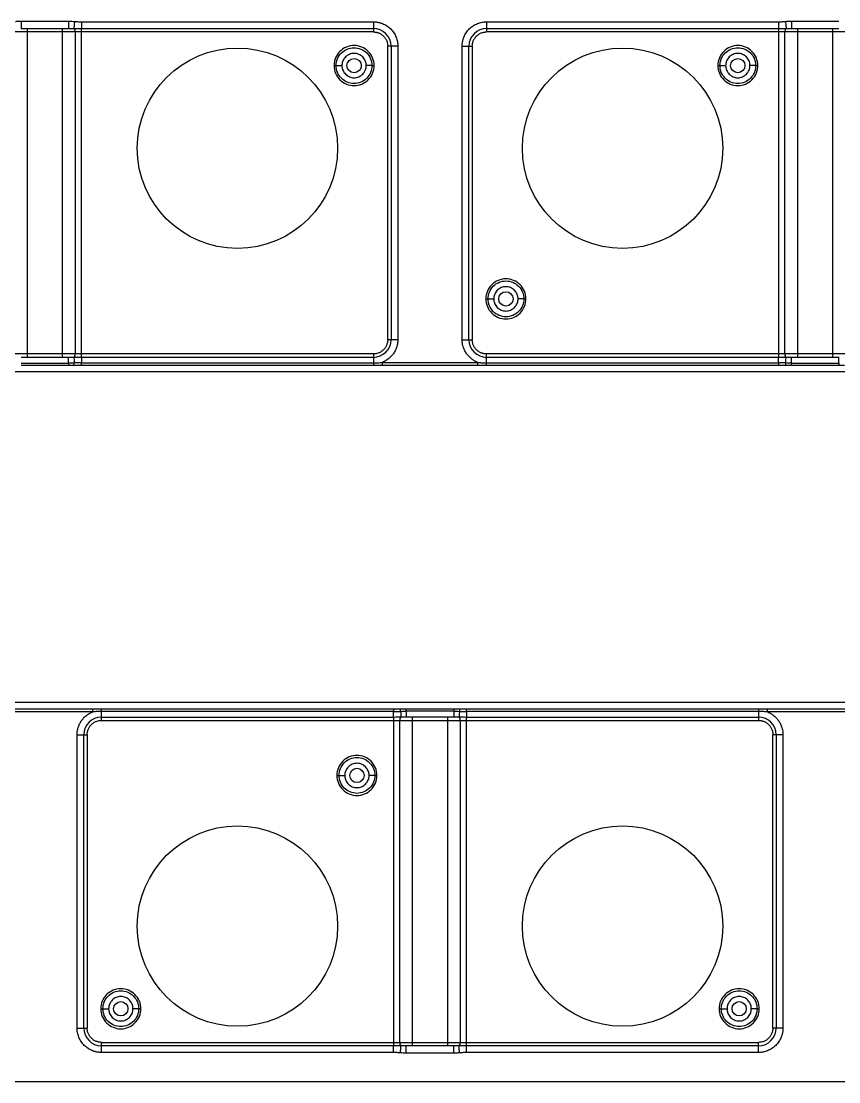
# Model space of a CAD drawing. Header units: millimetres. Extents: x -1 to 1576, y 30 to 633.
# Drawn here: x 249.1 to 363.3, y 30.4 to 178.6 of the extents above; entities that cross this region are included whole.
import ezdxf

# ---------------------------------------------------------------- set-up
doc = ezdxf.new("R2010")
doc.units = ezdxf.units.MM

msp = doc.modelspace()

# ---------------------------------------------------------------- linework, layer by layer
at = {"color": 7, "linetype": 'Continuous', "lineweight": 25}
for p, q in [((249.08, 178.61), (255.7, 178.61)), ((257.49, 178.53), (298.3, 178.53)), ((298.3, 178.53), (298.3, 177.11)), ((314.12, 178.53), (354.93, 178.53)), ((314.12, 178.53), (314.12, 177.11)), ((356.72, 178.61), (363.34, 178.61)), ((298.3, 177.11), (206.48, 177.11)), ((249.03, 177.61), (249.08, 177.62)), ((249.08, 177.61), (255.7, 177.61)), ((249.91, 177.61), (249.91, 131.61)), ((254.87, 131.61), (254.87, 177.61)), ((256.62, 177.11), (256.62, 132.11)), ((257.49, 177.58), (298.3, 177.58)), ((257.49, 131.64), (257.49, 177.58)), ((314.12, 177.58), (354.93, 177.58)), ((405.94, 177.11), (314.12, 177.11)), ((354.93, 177.58), (354.93, 131.64)), ((355.81, 132.11), (355.81, 177.11)), ((356.67, 177.61), (356.72, 177.62)), ((356.72, 177.61), (363.34, 177.61)), ((357.55, 177.61), (357.55, 131.61)), ((362.51, 131.61), (362.51, 177.61)), ((301.72, 175.11), (300.3, 175.11)), ((300.3, 134.11), (300.3, 175.11)), ((300.77, 175.11), (300.77, 134.11)), ((301.72, 175.11), (301.72, 134.11)), ((310.71, 134.11), (310.71, 175.11)), ((310.71, 175.11), (312.12, 175.11)), ((311.65, 134.11), (311.65, 175.11)), ((312.12, 175.11), (312.12, 134.11)), ((301.72, 134.11), (300.3, 134.11)), ((310.71, 134.11), (312.12, 134.11)), ((298.3, 132.11), (206.48, 132.11)), ((298.3, 132.11), (298.3, 130.87)), ((314.12, 130.87), (314.12, 132.11)), ((405.94, 132.11), (314.12, 132.11)), ((255.7, 131.61), (249.08, 131.61)), ((249.08, 130.84), (255.7, 130.84)), ((255.7, 130.51), (249.08, 130.51)), ((255.75, 131.61), (255.7, 131.61)), ((255.7, 130.84), (255.7, 130.51)), ((298.3, 131.64), (257.49, 131.64)), ((257.49, 130.87), (298.3, 130.87)), ((298.3, 130.5), (257.49, 130.5)), ((299.56, 130.94), (312.86, 130.94)), ((312.86, 130.5), (299.56, 130.5)), ((354.93, 131.64), (314.12, 131.64)), ((314.12, 130.87), (354.93, 130.87)), ((354.93, 130.5), (314.12, 130.5)), ((356.72, 131.6), (356.62, 131.61)), ((363.34, 131.61), (356.72, 131.61)), ((356.72, 130.84), (363.34, 130.84)), ((363.34, 130.51), (356.72, 130.51)), ((363.39, 131.61), (363.34, 131.61)), ((363.34, 130.84), (363.34, 130.51)), ((791.18, 129.61), (33.91, 129.61)), ((834.45, 83.41), (33.91, 83.41)), ((245.74, 82.53), (259.04, 82.53)), ((259.04, 82.09), (245.74, 82.09)), ((260.3, 82.52), (301.11, 82.52)), ((301.11, 82.16), (260.3, 82.16)), ((260.3, 80.91), (260.3, 82.16)), ((302.9, 82.51), (309.52, 82.51)), ((309.52, 82.18), (302.9, 82.18)), ((311.31, 82.52), (352.12, 82.52)), ((352.12, 82.16), (311.31, 82.16)), ((352.12, 82.16), (352.12, 80.91)), ((353.38, 82.53), (366.68, 82.53)), ((366.68, 82.09), (353.38, 82.09)), ((260.3, 81.38), (301.11, 81.38)), ((260.3, 80.91), (352.12, 80.91)), ((301.11, 81.38), (301.11, 35.44)), ((301.99, 35.91), (301.99, 80.91)), ((302.85, 81.41), (302.9, 81.42)), ((302.9, 81.41), (309.52, 81.41)), ((303.73, 81.41), (303.73, 35.41)), ((308.69, 35.41), (308.69, 81.41)), ((309.52, 81.42), (309.57, 81.41)), ((310.44, 80.91), (310.44, 35.91)), ((311.31, 81.38), (352.12, 81.38)), ((311.31, 35.44), (311.31, 81.38)), ((256.89, 37.91), (256.89, 78.91)), ((256.89, 78.91), (258.3, 78.91)), ((257.83, 37.91), (257.83, 78.91)), ((258.3, 78.91), (258.3, 37.91)), ((355.54, 78.91), (354.12, 78.91)), ((354.12, 37.91), (354.12, 78.91)), ((354.59, 78.91), (354.59, 37.91)), ((355.54, 78.91), (355.54, 37.91)), ((256.89, 37.91), (258.3, 37.91)), ((355.54, 37.91), (354.12, 37.91)), ((260.3, 34.5), (260.3, 35.91)), ((260.3, 35.91), (352.12, 35.91)), ((352.12, 34.5), (352.12, 35.91)), ((301.11, 35.44), (260.3, 35.44)), ((301.11, 34.5), (260.3, 34.5)), ((309.52, 35.41), (302.9, 35.41)), ((309.52, 34.41), (302.9, 34.41)), ((309.57, 35.41), (309.52, 35.41)), ((352.12, 35.44), (311.31, 35.44)), ((352.12, 34.5), (311.31, 34.5)), ((1518.3, 30.4), (36.91, 30.4))]:
    msp.add_line(p, q, dxfattribs=at)
for centre in [(279.3, 160.86), (333.12, 160.86), (279.3, 52.16), (333.12, 52.16)]:
    msp.add_circle(centre, 14, dxfattribs=at)
at = {"color": 141}
for centre in [(295.6, 172.41), (349.23, 172.41), (316.82, 139.81), (296, 73.21), (263, 40.61), (349.42, 40.61)]:
    msp.add_circle(centre, 1, dxfattribs=at)
at = {"color": 7, "linetype": 'Continuous', "lineweight": 25}
for centre, radius, start, end in [((256.06, 177.19), 0.562, 352.1767, 47.5651), ((298.3, 175.11), 2.47, 0, 90), ((314.12, 175.11), 2.47, 90, 180), ((356.36, 177.19), 0.562, 132.435, 187.8232), ((298.3, 134.11), 2.47, 270, 360), ((314.12, 134.11), 2.47, 180, 270), ((256.06, 132.04), 0.562, 312.435, 7.8232), ((356.36, 132.04), 0.562, 172.1767, 227.5651), ((260.3, 78.91), 2.47, 90, 180), ((302.54, 80.99), 0.562, 132.435, 187.8232), ((309.88, 80.99), 0.562, 352.1767, 47.5651), ((352.12, 78.91), 2.47, 0, 90), ((260.3, 37.91), 2.47, 180, 270), ((352.12, 37.91), 2.47, 270, 360), ((302.54, 35.84), 0.562, 172.1767, 227.5651), ((309.88, 35.84), 0.562, 312.435, 7.8232)]:
    msp.add_arc(centre, radius, start, end, dxfattribs=at)
for points, knots in [([(248.26, 178.59), (248.32, 178.59), (248.44, 178.6), (248.63, 178.61), (248.85, 178.61), (249, 178.61), (249.08, 178.61)], [0, 0, 0, 0, 0.207871, 0.443757, 0.707773, 1, 1, 1, 1]), ([(249.08, 178.61), (249.08, 178.35), (249.08, 178.09), (249.08, 177.72), (249.08, 177.61), (249.08, 177.61)], [0, 0, 0, 0, 0.5, 0.5, 1, 1, 1, 1]), ([(255.7, 178.61), (255.85, 178.61), (256.13, 178.61), (256.4, 178.59), (256.52, 178.59)], [0, 0, 0, 0, 0.556213, 1, 1, 1, 1]), ([(255.7, 178.61), (255.7, 178.48), (255.7, 178.35), (255.7, 178.11), (255.7, 178), (255.7, 177.81), (255.7, 177.74), (255.7, 177.64), (255.7, 177.61), (255.7, 177.61)], [0, 0, 0, 0, 0.25, 0.25, 0.5, 0.5, 0.75, 0.75, 1, 1, 1, 1]), ([(256.52, 178.59), (256.5, 178.35), (256.48, 178.12), (256.45, 177.77), (256.44, 177.64), (256.44, 177.6)], [0, 0, 0, 0, 0.5, 0.5, 1, 1, 1, 1]), ([(256.52, 178.59), (256.6, 178.58), (256.77, 178.57), (257.02, 178.54), (257.26, 178.53), (257.41, 178.53), (257.49, 178.53)], [0, 0, 0, 0, 0.26275, 0.514851, 0.767475, 1, 1, 1, 1]), ([(257.49, 178.53), (257.49, 178.32), (257.49, 178.12), (257.49, 177.78), (257.49, 177.65), (257.49, 177.58)], [0, 0, 0, 0, 0.5, 0.5, 1, 1, 1, 1]), ([(298.3, 178.53), (298.36, 178.53), (298.49, 178.52), (298.67, 178.51), (298.85, 178.48), (299.03, 178.45), (299.21, 178.41), (299.38, 178.35), (299.72, 178.23), (300.19, 177.99), (300.73, 177.54), (301.18, 177), (301.44, 176.49), (301.58, 176.07), (301.66, 175.75), (301.71, 175.44), (301.71, 175.22), (301.72, 175.11)], [0, 0, 0, 0, 0.034552, 0.068858, 0.103016, 0.137128, 0.171294, 0.205615, 0.240191, 0.37006, 0.500029, 0.629897, 0.759866, 0.820152, 0.879909, 0.939678, 1, 1, 1, 1]), ([(310.71, 175.11), (310.71, 175.17), (310.71, 175.3), (310.72, 175.48), (310.75, 175.66), (310.78, 175.84), (310.83, 176.02), (310.88, 176.2), (311, 176.53), (311.25, 177), (311.69, 177.54), (312.23, 177.99), (312.74, 178.25), (313.17, 178.4), (313.48, 178.47), (313.8, 178.52), (314.01, 178.52), (314.12, 178.53)], [0, 0, 0, 0, 0.0345523, 0.0688579, 0.1030161, 0.1371278, 0.171294, 0.2056155, 0.2401915, 0.3700601, 0.5000288, 0.6298975, 0.7598662, 0.8201516, 0.8799088, 0.9396782, 1, 1, 1, 1]), ([(354.93, 178.53), (355.01, 178.53), (355.17, 178.53), (355.4, 178.54), (355.65, 178.57), (355.82, 178.58), (355.9, 178.59)], [0, 0, 0, 0, 0.232371, 0.485289, 0.737412, 1, 1, 1, 1]), ([(354.93, 178.53), (354.93, 178.32), (354.93, 178.12), (354.93, 177.78), (354.93, 177.65), (354.93, 177.58)], [0, 0, 0, 0, 0.5, 0.5, 1, 1, 1, 1]), ([(355.9, 178.59), (355.96, 178.59), (356.08, 178.6), (356.27, 178.61), (356.49, 178.61), (356.64, 178.61), (356.72, 178.61)], [0, 0, 0, 0, 0.207871, 0.443757, 0.707773, 1, 1, 1, 1]), ([(355.9, 178.59), (355.92, 178.35), (355.94, 178.12), (355.97, 177.77), (355.98, 177.64), (355.98, 177.6)], [0, 0, 0, 0, 0.5, 0.5, 1, 1, 1, 1]), ([(356.72, 178.61), (356.72, 178.35), (356.72, 178.09), (356.72, 177.72), (356.72, 177.61), (356.72, 177.61)], [0, 0, 0, 0, 0.5, 0.5, 1, 1, 1, 1]), ([(298.3, 177.11), (298.34, 177.11), (298.43, 177.11), (298.55, 177.1), (298.68, 177.08), (298.8, 177.05), (298.92, 177.02), (299.13, 176.94), (299.41, 176.8), (299.72, 176.54), (299.98, 176.22), (300.15, 175.9), (300.24, 175.61), (300.29, 175.36), (300.3, 175.2), (300.3, 175.11)], [0, 0, 0, 0, 0.040276, 0.080243, 0.120058, 0.159883, 0.199877, 0.240199, 0.370043, 0.500057, 0.629901, 0.759916, 0.840121, 0.919721, 1, 1, 1, 1]), ([(312.12, 175.11), (312.12, 175.16), (312.12, 175.24), (312.14, 175.36), (312.15, 175.49), (312.18, 175.61), (312.22, 175.73), (312.29, 175.94), (312.44, 176.22), (312.7, 176.54), (313.01, 176.8), (313.33, 176.96), (313.62, 177.06), (313.87, 177.1), (314.04, 177.11), (314.12, 177.11)], [0, 0, 0, 0, 0.040276, 0.080243, 0.120058, 0.159883, 0.199877, 0.240199, 0.370043, 0.500057, 0.629901, 0.759916, 0.840121, 0.919721, 1, 1, 1, 1]), ([(298.4, 172.41), (298.4, 172.78), (298.33, 173.15), (298.05, 173.82), (297.84, 174.13), (297.32, 174.65), (297.01, 174.86), (296.33, 175.14), (295.97, 175.21), (295.23, 175.21), (294.87, 175.14), (294.19, 174.86), (293.88, 174.65), (293.36, 174.13), (293.15, 173.82), (292.87, 173.15), (292.8, 172.78), (292.8, 172.41)], [0, 0, 0, 0, 0.125, 0.125, 0.25, 0.25, 0.375, 0.375, 0.5, 0.5, 0.625, 0.625, 0.75, 0.75, 0.875, 0.875, 1, 1, 1, 1]), ([(293.1, 172.41), (293.1, 172.74), (293.17, 173.07), (293.42, 173.67), (293.6, 173.95), (294.06, 174.41), (294.34, 174.6), (294.95, 174.85), (295.27, 174.91), (295.93, 174.91), (296.26, 174.85), (296.86, 174.6), (297.14, 174.41), (297.6, 173.95), (297.79, 173.67), (298.04, 173.07), (298.1, 172.74), (298.1, 172.41)], [0, 0, 0, 0, 0.125, 0.125, 0.25, 0.25, 0.375, 0.375, 0.5, 0.5, 0.625, 0.625, 0.75, 0.75, 0.875, 0.875, 1, 1, 1, 1]), ([(352.03, 172.41), (352.03, 172.78), (351.96, 173.15), (351.68, 173.82), (351.47, 174.13), (350.95, 174.65), (350.64, 174.86), (349.97, 175.14), (349.6, 175.21), (348.87, 175.21), (348.5, 175.14), (347.82, 174.86), (347.51, 174.65), (347, 174.13), (346.79, 173.82), (346.51, 173.15), (346.43, 172.78), (346.43, 172.41)], [0, 0, 0, 0, 0.125, 0.125, 0.25, 0.25, 0.375, 0.375, 0.5, 0.5, 0.625, 0.625, 0.75, 0.75, 0.875, 0.875, 1, 1, 1, 1]), ([(346.73, 172.41), (346.73, 172.74), (346.8, 173.07), (347.05, 173.67), (347.24, 173.95), (347.7, 174.41), (347.97, 174.6), (348.58, 174.85), (348.91, 174.91), (349.56, 174.91), (349.89, 174.85), (350.49, 174.6), (350.77, 174.41), (351.23, 173.95), (351.42, 173.67), (351.67, 173.07), (351.73, 172.74), (351.73, 172.41)], [0, 0, 0, 0, 0.125, 0.125, 0.25, 0.25, 0.375, 0.375, 0.5, 0.5, 0.625, 0.625, 0.75, 0.75, 0.875, 0.875, 1, 1, 1, 1]), ([(297.3, 172.41), (297.3, 172.46), (297.3, 172.55), (297.28, 172.68), (297.26, 172.81), (297.22, 172.94), (297.15, 173.13), (297.02, 173.36), (296.81, 173.62), (296.55, 173.84), (296.26, 173.99), (295.94, 174.09), (295.6, 174.12), (295.27, 174.09), (294.95, 173.99), (294.65, 173.84), (294.39, 173.62), (294.18, 173.36), (294.04, 173.1), (293.95, 172.85), (293.91, 172.64), (293.9, 172.49), (293.9, 172.41)], [0, 0, 0, 0, 0.025179, 0.050131, 0.075011, 0.099977, 0.125185, 0.187588, 0.250097, 0.312505, 0.375015, 0.437474, 0.500034, 0.562494, 0.62505, 0.68745, 0.749957, 0.812365, 0.874867, 0.916675, 0.958143, 1, 1, 1, 1]), ([(350.93, 172.41), (350.93, 172.46), (350.93, 172.55), (350.92, 172.68), (350.89, 172.81), (350.85, 172.94), (350.78, 173.13), (350.66, 173.36), (350.44, 173.62), (350.19, 173.84), (349.89, 173.99), (349.57, 174.09), (349.23, 174.12), (348.9, 174.09), (348.58, 173.99), (348.28, 173.84), (348.02, 173.62), (347.81, 173.36), (347.67, 173.1), (347.59, 172.85), (347.54, 172.64), (347.54, 172.49), (347.53, 172.41)], [0, 0, 0, 0, 0.025179, 0.05013, 0.075011, 0.099977, 0.125185, 0.187589, 0.250097, 0.312505, 0.375015, 0.437474, 0.500034, 0.562494, 0.625051, 0.68745, 0.749957, 0.812365, 0.874867, 0.916675, 0.958144, 1, 1, 1, 1]), ([(292.8, 172.41), (292.8, 172.05), (292.87, 171.68), (293.15, 171), (293.36, 170.69), (293.88, 170.17), (294.19, 169.97), (294.87, 169.69), (295.23, 169.61), (295.97, 169.61), (296.33, 169.69), (297.01, 169.97), (297.32, 170.17), (297.84, 170.69), (298.05, 171), (298.33, 171.68), (298.4, 172.05), (298.4, 172.41)], [0, 0, 0, 0, 0.125, 0.125, 0.25, 0.25, 0.375, 0.375, 0.5, 0.5, 0.625, 0.625, 0.75, 0.75, 0.875, 0.875, 1, 1, 1, 1]), ([(292.8, 172.41), (292.88, 172.41), (292.96, 172.41), (293.07, 172.41), (293.1, 172.41), (293.1, 172.41)], [0, 0, 0, 0, 0.5, 0.5, 1, 1, 1, 1]), ([(298.1, 172.41), (298.1, 172.09), (298.04, 171.76), (297.79, 171.15), (297.6, 170.88), (297.14, 170.41), (296.86, 170.23), (296.26, 169.98), (295.93, 169.91), (295.27, 169.91), (294.95, 169.98), (294.34, 170.23), (294.06, 170.41), (293.6, 170.88), (293.42, 171.15), (293.17, 171.76), (293.1, 172.09), (293.1, 172.41)], [0, 0, 0, 0, 0.125, 0.125, 0.25, 0.25, 0.375, 0.375, 0.5, 0.5, 0.625, 0.625, 0.75, 0.75, 0.875, 0.875, 1, 1, 1, 1]), ([(293.1, 172.41), (293.1, 172.41), (293.19, 172.41), (293.48, 172.41), (293.69, 172.41), (293.9, 172.41)], [0, 0, 0, 0, 0.5, 0.5, 1, 1, 1, 1]), ([(293.9, 172.41), (293.9, 172.37), (293.9, 172.28), (293.92, 172.15), (293.95, 172.02), (293.98, 171.89), (294.05, 171.7), (294.18, 171.46), (294.39, 171.2), (294.65, 170.99), (294.95, 170.83), (295.27, 170.73), (295.6, 170.7), (295.93, 170.73), (296.26, 170.83), (296.55, 170.99), (296.81, 171.2), (297.02, 171.46), (297.16, 171.73), (297.25, 171.97), (297.29, 172.19), (297.3, 172.34), (297.3, 172.41)], [0, 0, 0, 0, 0.025112, 0.050025, 0.074894, 0.099876, 0.125125, 0.187521, 0.250086, 0.312492, 0.374998, 0.437458, 0.500018, 0.562478, 0.625038, 0.687445, 0.749955, 0.812363, 0.874867, 0.916676, 0.958144, 1, 1, 1, 1]), ([(298.1, 172.41), (298.1, 172.41), (298.01, 172.41), (297.72, 172.41), (297.51, 172.41), (297.3, 172.41)], [0, 0, 0, 0, 0.5, 0.5, 1, 1, 1, 1]), ([(298.1, 172.41), (298.1, 172.41), (298.13, 172.41), (298.24, 172.41), (298.32, 172.41), (298.4, 172.41)], [0, 0, 0, 0, 0.5, 0.5, 1, 1, 1, 1]), ([(346.43, 172.41), (346.43, 172.05), (346.51, 171.68), (346.79, 171), (347, 170.69), (347.51, 170.17), (347.82, 169.97), (348.5, 169.69), (348.87, 169.61), (349.6, 169.61), (349.97, 169.69), (350.64, 169.97), (350.95, 170.17), (351.47, 170.69), (351.68, 171), (351.96, 171.68), (352.03, 172.05), (352.03, 172.41)], [0, 0, 0, 0, 0.125, 0.125, 0.25, 0.25, 0.375, 0.375, 0.5, 0.5, 0.625, 0.625, 0.75, 0.75, 0.875, 0.875, 1, 1, 1, 1]), ([(346.43, 172.41), (346.51, 172.41), (346.59, 172.41), (346.7, 172.41), (346.73, 172.41), (346.73, 172.41)], [0, 0, 0, 0, 0.5, 0.5, 1, 1, 1, 1]), ([(351.73, 172.41), (351.73, 172.09), (351.67, 171.76), (351.42, 171.15), (351.23, 170.88), (350.77, 170.41), (350.49, 170.23), (349.89, 169.98), (349.56, 169.91), (348.91, 169.91), (348.58, 169.98), (347.97, 170.23), (347.7, 170.41), (347.24, 170.88), (347.05, 171.15), (346.8, 171.76), (346.73, 172.09), (346.73, 172.41)], [0, 0, 0, 0, 0.125, 0.125, 0.25, 0.25, 0.375, 0.375, 0.5, 0.5, 0.625, 0.625, 0.75, 0.75, 0.875, 0.875, 1, 1, 1, 1]), ([(346.73, 172.41), (346.73, 172.41), (346.82, 172.41), (347.12, 172.41), (347.32, 172.41), (347.53, 172.41)], [0, 0, 0, 0, 0.5, 0.5, 1, 1, 1, 1]), ([(347.53, 172.41), (347.54, 172.37), (347.54, 172.28), (347.55, 172.15), (347.58, 172.02), (347.62, 171.89), (347.68, 171.7), (347.81, 171.46), (348.02, 171.2), (348.28, 170.99), (348.58, 170.83), (348.9, 170.73), (349.23, 170.7), (349.57, 170.73), (349.89, 170.83), (350.19, 170.99), (350.44, 171.2), (350.66, 171.46), (350.8, 171.73), (350.88, 171.97), (350.93, 172.19), (350.93, 172.34), (350.93, 172.41)], [0, 0, 0, 0, 0.025112, 0.050025, 0.074894, 0.099876, 0.125125, 0.187521, 0.250086, 0.312493, 0.374998, 0.437458, 0.500018, 0.562478, 0.625038, 0.687445, 0.749955, 0.812363, 0.874867, 0.916676, 0.958144, 1, 1, 1, 1]), ([(351.73, 172.41), (351.73, 172.41), (351.65, 172.41), (351.35, 172.41), (351.14, 172.41), (350.93, 172.41)], [0, 0, 0, 0, 0.5, 0.5, 1, 1, 1, 1]), ([(351.73, 172.41), (351.73, 172.41), (351.77, 172.41), (351.88, 172.41), (351.96, 172.41), (352.03, 172.41)], [0, 0, 0, 0, 0.5, 0.5, 1, 1, 1, 1]), ([(319.62, 139.81), (319.62, 140.18), (319.55, 140.55), (319.27, 141.22), (319.06, 141.53), (318.54, 142.05), (318.23, 142.26), (317.55, 142.54), (317.19, 142.61), (316.45, 142.61), (316.09, 142.54), (315.41, 142.26), (315.1, 142.05), (314.58, 141.53), (314.37, 141.22), (314.09, 140.55), (314.02, 140.18), (314.02, 139.81)], [0, 0, 0, 0, 0.125, 0.125, 0.25, 0.25, 0.375, 0.375, 0.5, 0.5, 0.625, 0.625, 0.75, 0.75, 0.875, 0.875, 1, 1, 1, 1]), ([(314.32, 139.81), (314.32, 140.14), (314.39, 140.47), (314.64, 141.07), (314.82, 141.35), (315.28, 141.81), (315.56, 142), (316.17, 142.25), (316.49, 142.31), (317.15, 142.31), (317.48, 142.25), (318.08, 142), (318.36, 141.81), (318.82, 141.35), (319.01, 141.07), (319.26, 140.47), (319.32, 140.14), (319.32, 139.81)], [0, 0, 0, 0, 0.125, 0.125, 0.25, 0.25, 0.375, 0.375, 0.5, 0.5, 0.625, 0.625, 0.75, 0.75, 0.875, 0.875, 1, 1, 1, 1]), ([(318.52, 139.81), (318.52, 139.86), (318.52, 139.95), (318.5, 140.08), (318.48, 140.21), (318.44, 140.34), (318.37, 140.53), (318.24, 140.76), (318.03, 141.02), (317.77, 141.24), (317.48, 141.39), (317.16, 141.49), (316.82, 141.52), (316.49, 141.49), (316.17, 141.39), (315.87, 141.24), (315.61, 141.02), (315.4, 140.76), (315.26, 140.5), (315.17, 140.25), (315.13, 140.04), (315.12, 139.89), (315.12, 139.81)], [0, 0, 0, 0, 0.025179, 0.050131, 0.075011, 0.099977, 0.125185, 0.187588, 0.250097, 0.312505, 0.375015, 0.437474, 0.500034, 0.562494, 0.62505, 0.68745, 0.749957, 0.812365, 0.874868, 0.916675, 0.958143, 1, 1, 1, 1]), ([(314.02, 139.81), (314.02, 139.45), (314.09, 139.08), (314.37, 138.4), (314.58, 138.09), (315.1, 137.57), (315.41, 137.37), (316.09, 137.09), (316.45, 137.01), (317.19, 137.01), (317.55, 137.09), (318.23, 137.37), (318.54, 137.57), (319.06, 138.09), (319.27, 138.4), (319.55, 139.08), (319.62, 139.45), (319.62, 139.81)], [0, 0, 0, 0, 0.125, 0.125, 0.25, 0.25, 0.375, 0.375, 0.5, 0.5, 0.625, 0.625, 0.75, 0.75, 0.875, 0.875, 1, 1, 1, 1]), ([(314.02, 139.81), (314.1, 139.81), (314.18, 139.81), (314.29, 139.81), (314.32, 139.81), (314.32, 139.81)], [0, 0, 0, 0, 0.5, 0.5, 1, 1, 1, 1]), ([(319.32, 139.81), (319.32, 139.49), (319.26, 139.16), (319.01, 138.55), (318.82, 138.28), (318.36, 137.81), (318.08, 137.63), (317.48, 137.38), (317.15, 137.31), (316.49, 137.31), (316.17, 137.38), (315.56, 137.63), (315.28, 137.81), (314.82, 138.28), (314.64, 138.55), (314.39, 139.16), (314.32, 139.49), (314.32, 139.81)], [0, 0, 0, 0, 0.125, 0.125, 0.25, 0.25, 0.375, 0.375, 0.5, 0.5, 0.625, 0.625, 0.75, 0.75, 0.875, 0.875, 1, 1, 1, 1]), ([(314.32, 139.81), (314.32, 139.81), (314.41, 139.81), (314.7, 139.81), (314.91, 139.81), (315.12, 139.81)], [0, 0, 0, 0, 0.5, 0.5, 1, 1, 1, 1]), ([(314.32, 139.81), (314.32, 139.81), (314.41, 139.81), (314.7, 139.81), (314.91, 139.81), (315.12, 139.81)], [0, 0, 0, 0, 0.5, 0.5, 1, 1, 1, 1]), ([(315.12, 139.81), (315.12, 139.77), (315.12, 139.68), (315.14, 139.55), (315.17, 139.42), (315.2, 139.29), (315.27, 139.1), (315.4, 138.86), (315.61, 138.6), (315.87, 138.39), (316.17, 138.23), (316.49, 138.13), (316.82, 138.1), (317.15, 138.13), (317.48, 138.23), (317.77, 138.39), (318.03, 138.6), (318.24, 138.86), (318.38, 139.13), (318.47, 139.37), (318.51, 139.59), (318.52, 139.74), (318.52, 139.81)], [0, 0, 0, 0, 0.025112, 0.050024, 0.074894, 0.099876, 0.125125, 0.187521, 0.250086, 0.312492, 0.374998, 0.437458, 0.500018, 0.562478, 0.625038, 0.687445, 0.749955, 0.812363, 0.874867, 0.916676, 0.958144, 1, 1, 1, 1]), ([(319.32, 139.81), (319.32, 139.81), (319.23, 139.81), (318.94, 139.81), (318.73, 139.81), (318.52, 139.81)], [0, 0, 0, 0, 0.5, 0.5, 1, 1, 1, 1]), ([(319.32, 139.81), (319.32, 139.81), (319.35, 139.81), (319.46, 139.81), (319.54, 139.81), (319.62, 139.81)], [0, 0, 0, 0, 0.5, 0.5, 1, 1, 1, 1]), ([(300.3, 134.11), (300.3, 134.07), (300.3, 133.99), (300.29, 133.86), (300.27, 133.74), (300.24, 133.62), (300.2, 133.5), (300.13, 133.29), (299.99, 133.01), (299.72, 132.69), (299.41, 132.43), (299.09, 132.26), (298.8, 132.17), (298.55, 132.12), (298.39, 132.12), (298.3, 132.11)], [0, 0, 0, 0, 0.0402761, 0.0802426, 0.1200582, 0.159883, 0.1998773, 0.2401994, 0.3700431, 0.5000574, 0.6299012, 0.7599156, 0.8401208, 0.919721, 1, 1, 1, 1]), ([(301.72, 134.11), (301.71, 134.06), (301.71, 133.95), (301.7, 133.78), (301.68, 133.62), (301.65, 133.45), (301.62, 133.29), (301.54, 133.02), (301.4, 132.64), (301.14, 132.19), (300.81, 131.78), (300.47, 131.47), (300.15, 131.24), (299.87, 131.07), (299.66, 130.98), (299.56, 130.94)], [0, 0, 0, 0, 0.040883, 0.08158, 0.122187, 0.162802, 0.203521, 0.244441, 0.372171, 0.500035, 0.627766, 0.75563, 0.837187, 0.918385, 1, 1, 1, 1]), ([(312.86, 130.94), (312.81, 130.96), (312.71, 131), (312.56, 131.08), (312.41, 131.15), (312.27, 131.24), (312.13, 131.33), (311.91, 131.51), (311.61, 131.78), (311.29, 132.19), (311.03, 132.64), (310.86, 133.07), (310.77, 133.45), (310.72, 133.78), (310.71, 134), (310.71, 134.11)], [0, 0, 0, 0, 0.040883, 0.08158, 0.1221875, 0.1628022, 0.2035212, 0.2444406, 0.3721713, 0.5000352, 0.627766, 0.7556299, 0.8371868, 0.9183848, 1, 1, 1, 1]), ([(314.12, 132.11), (314.08, 132.11), (313.99, 132.12), (313.87, 132.13), (313.75, 132.15), (313.62, 132.17), (313.5, 132.21), (313.3, 132.28), (313.01, 132.43), (312.7, 132.69), (312.44, 133.01), (312.27, 133.33), (312.18, 133.61), (312.13, 133.86), (312.12, 134.03), (312.12, 134.11)], [0, 0, 0, 0, 0.040276, 0.080243, 0.120058, 0.159883, 0.199877, 0.240199, 0.370043, 0.500057, 0.629901, 0.759916, 0.840121, 0.919721, 1, 1, 1, 1]), ([(255.7, 130.84), (255.7, 131.06), (255.7, 131.26), (255.7, 131.54), (255.7, 131.61), (255.7, 131.61)], [0, 0, 0, 0, 0.5, 0.5, 1, 1, 1, 1]), ([(256.49, 130.51), (256.37, 130.51), (256.11, 130.51), (255.85, 130.51), (255.7, 130.51)], [0, 0, 0, 0, 0.452244, 1, 1, 1, 1]), ([(256.44, 131.62), (256.44, 131.59), (256.45, 131.5), (256.47, 131.22), (256.49, 131.04), (256.5, 130.85)], [0, 0, 0, 0, 0.5, 0.5, 1, 1, 1, 1]), ([(257.49, 130.5), (257.35, 130.51), (257.02, 130.51), (256.69, 130.51), (256.49, 130.51)], [0, 0, 0, 0, 0.420474, 1, 1, 1, 1]), ([(257.49, 131.64), (257.49, 131.58), (257.49, 131.48), (257.49, 131.21), (257.49, 131.04), (257.49, 130.87)], [0, 0, 0, 0, 0.5, 0.5, 1, 1, 1, 1]), ([(298.3, 130.87), (298.4, 130.87), (298.61, 130.87), (298.92, 130.88), (299.24, 130.9), (299.45, 130.93), (299.56, 130.94)], [0, 0, 0, 0, 0.245457, 0.492199, 0.742868, 1, 1, 1, 1]), ([(299.56, 130.5), (299.48, 130.5), (299.26, 130.5), (298.94, 130.5), (298.6, 130.5), (298.39, 130.5), (298.3, 130.5)], [0, 0, 0, 0, 0.200515, 0.50786, 0.778848, 1, 1, 1, 1]), ([(299.56, 130.5), (299.56, 130.54), (299.56, 130.6), (299.56, 130.76), (299.56, 130.85), (299.56, 130.94)], [0, 0, 0, 0, 0.5, 0.5, 1, 1, 1, 1]), ([(312.86, 130.94), (312.86, 130.85), (312.86, 130.76), (312.86, 130.6), (312.86, 130.54), (312.86, 130.5)], [0, 0, 0, 0, 0.5, 0.5, 1, 1, 1, 1]), ([(312.86, 130.94), (312.95, 130.93), (313.12, 130.91), (313.37, 130.89), (313.62, 130.88), (313.87, 130.87), (314.04, 130.87), (314.12, 130.87)], [0, 0, 0, 0, 0.206312, 0.408164, 0.606837, 0.80366, 1, 1, 1, 1]), ([(314.12, 130.5), (314.03, 130.5), (313.82, 130.5), (313.49, 130.5), (313.16, 130.5), (312.95, 130.5), (312.86, 130.5)], [0, 0, 0, 0, 0.2213782, 0.4921635, 0.7995003, 1, 1, 1, 1]), ([(354.93, 130.87), (354.93, 131.04), (354.93, 131.21), (354.93, 131.48), (354.93, 131.58), (354.93, 131.64)], [0, 0, 0, 0, 0.5, 0.5, 1, 1, 1, 1]), ([(355.93, 130.51), (355.74, 130.51), (355.4, 130.51), (355.07, 130.51), (354.93, 130.5)], [0, 0, 0, 0, 0.580575, 1, 1, 1, 1]), ([(355.92, 130.85), (355.94, 131.04), (355.95, 131.22), (355.97, 131.5), (355.98, 131.59), (355.98, 131.62)], [0, 0, 0, 0, 0.5, 0.5, 1, 1, 1, 1]), ([(356.72, 130.51), (356.57, 130.51), (356.31, 130.51), (356.05, 130.51), (355.93, 130.51)], [0, 0, 0, 0, 0.548125, 1, 1, 1, 1]), ([(356.72, 130.84), (356.72, 131.06), (356.72, 131.26), (356.72, 131.54), (356.72, 131.61), (356.72, 131.61)], [0, 0, 0, 0, 0.5, 0.5, 1, 1, 1, 1]), ([(363.34, 130.84), (363.34, 131.06), (363.34, 131.26), (363.34, 131.54), (363.34, 131.61), (363.34, 131.61)], [0, 0, 0, 0, 0.5, 0.5, 1, 1, 1, 1]), ([(364.13, 130.51), (364.01, 130.51), (363.75, 130.51), (363.49, 130.51), (363.34, 130.51)], [0, 0, 0, 0, 0.452244, 1, 1, 1, 1]), ([(256.89, 78.91), (256.89, 78.97), (256.89, 79.08), (256.9, 79.24), (256.92, 79.41), (256.95, 79.57), (256.99, 79.73), (257.06, 80.01), (257.21, 80.39), (257.47, 80.84), (257.79, 81.25), (258.13, 81.56), (258.45, 81.79), (258.74, 81.96), (258.94, 82.04), (259.04, 82.09)], [0, 0, 0, 0, 0.040883, 0.08158, 0.122187, 0.162802, 0.203521, 0.244441, 0.372171, 0.500035, 0.627766, 0.75563, 0.837187, 0.918385, 1, 1, 1, 1]), ([(259.04, 82.53), (259.13, 82.53), (259.34, 82.53), (259.67, 82.52), (260, 82.52), (260.21, 82.52), (260.3, 82.52)], [0, 0, 0, 0, 0.200515, 0.50786, 0.778848, 1, 1, 1, 1]), ([(259.04, 82.53), (259.04, 82.49), (259.04, 82.42), (259.04, 82.27), (259.04, 82.18), (259.04, 82.09)], [0, 0, 0, 0, 0.5, 0.5, 1, 1, 1, 1]), ([(260.3, 82.16), (260.2, 82.16), (259.99, 82.16), (259.68, 82.14), (259.36, 82.12), (259.15, 82.1), (259.04, 82.09)], [0, 0, 0, 0, 0.245457, 0.492199, 0.742868, 1, 1, 1, 1]), ([(301.11, 82.52), (301.25, 82.52), (301.58, 82.52), (301.92, 82.52), (302.11, 82.52)], [0, 0, 0, 0, 0.420029, 1, 1, 1, 1]), ([(301.11, 81.38), (301.11, 81.44), (301.11, 81.55), (301.11, 81.82), (301.11, 81.98), (301.11, 82.16)], [0, 0, 0, 0, 0.5, 0.5, 1, 1, 1, 1]), ([(302.1, 82.17), (302.12, 81.98), (302.13, 81.8), (302.15, 81.53), (302.16, 81.44), (302.16, 81.4)], [0, 0, 0, 0, 0.5, 0.5, 1, 1, 1, 1]), ([(302.11, 82.52), (302.23, 82.52), (302.49, 82.51), (302.75, 82.51), (302.9, 82.51)], [0, 0, 0, 0, 0.451518, 1, 1, 1, 1]), ([(302.9, 82.18), (302.9, 81.96), (302.9, 81.77), (302.9, 81.49), (302.9, 81.41), (302.9, 81.41)], [0, 0, 0, 0, 0.5, 0.5, 1, 1, 1, 1]), ([(309.52, 82.51), (309.67, 82.51), (309.93, 82.51), (310.19, 82.52), (310.31, 82.52)], [0, 0, 0, 0, 0.548204, 1, 1, 1, 1]), ([(309.52, 82.18), (309.52, 81.96), (309.52, 81.77), (309.52, 81.49), (309.52, 81.41), (309.52, 81.41)], [0, 0, 0, 0, 0.5, 0.5, 1, 1, 1, 1]), ([(310.32, 82.17), (310.31, 81.98), (310.29, 81.8), (310.27, 81.53), (310.26, 81.44), (310.26, 81.4)], [0, 0, 0, 0, 0.5, 0.5, 1, 1, 1, 1]), ([(310.31, 82.52), (310.51, 82.52), (310.84, 82.52), (311.17, 82.52), (311.31, 82.52)], [0, 0, 0, 0, 0.581022, 1, 1, 1, 1]), ([(311.31, 82.16), (311.31, 81.98), (311.31, 81.82), (311.31, 81.55), (311.31, 81.44), (311.31, 81.38)], [0, 0, 0, 0, 0.5, 0.5, 1, 1, 1, 1]), ([(352.12, 82.52), (352.21, 82.52), (352.42, 82.52), (352.76, 82.52), (353.08, 82.53), (353.3, 82.53), (353.38, 82.53)], [0, 0, 0, 0, 0.221414, 0.492164, 0.7995, 1, 1, 1, 1]), ([(353.38, 82.09), (353.29, 82.1), (353.12, 82.12), (352.87, 82.13), (352.62, 82.15), (352.37, 82.16), (352.2, 82.16), (352.12, 82.16)], [0, 0, 0, 0, 0.206312, 0.408164, 0.606837, 0.80366, 1, 1, 1, 1]), ([(353.38, 82.09), (353.38, 82.18), (353.38, 82.27), (353.38, 82.42), (353.38, 82.49), (353.38, 82.53)], [0, 0, 0, 0, 0.5, 0.5, 1, 1, 1, 1]), ([(353.38, 82.09), (353.43, 82.07), (353.53, 82.02), (353.68, 81.95), (353.83, 81.87), (353.97, 81.79), (354.11, 81.69), (354.33, 81.52), (354.63, 81.25), (354.96, 80.84), (355.22, 80.39), (355.38, 79.96), (355.48, 79.57), (355.53, 79.24), (355.53, 79.02), (355.54, 78.91)], [0, 0, 0, 0, 0.040883, 0.08158, 0.122187, 0.162802, 0.203521, 0.244441, 0.372171, 0.500035, 0.627766, 0.75563, 0.837187, 0.918385, 1, 1, 1, 1]), ([(258.3, 78.91), (258.3, 78.96), (258.3, 79.04), (258.32, 79.16), (258.33, 79.29), (258.36, 79.41), (258.4, 79.53), (258.47, 79.74), (258.62, 80.02), (258.88, 80.34), (259.19, 80.6), (259.51, 80.76), (259.8, 80.86), (260.05, 80.9), (260.22, 80.91), (260.3, 80.91)], [0, 0, 0, 0, 0.040276, 0.080243, 0.120058, 0.159883, 0.199877, 0.240199, 0.370043, 0.500057, 0.629901, 0.759916, 0.840121, 0.919721, 1, 1, 1, 1]), ([(352.12, 80.91), (352.16, 80.91), (352.25, 80.91), (352.37, 80.9), (352.5, 80.88), (352.62, 80.85), (352.74, 80.82), (352.95, 80.74), (353.23, 80.6), (353.54, 80.34), (353.8, 80.02), (353.97, 79.7), (354.06, 79.41), (354.11, 79.16), (354.12, 79), (354.12, 78.91)], [0, 0, 0, 0, 0.0402761, 0.0802426, 0.1200582, 0.159883, 0.1998773, 0.2401994, 0.3700431, 0.5000574, 0.6299012, 0.7599156, 0.8401208, 0.919721, 1, 1, 1, 1]), ([(298.8, 73.21), (298.8, 73.58), (298.73, 73.95), (298.45, 74.62), (298.24, 74.93), (297.72, 75.45), (297.41, 75.66), (296.73, 75.94), (296.37, 76.01), (295.63, 76.01), (295.27, 75.94), (294.59, 75.66), (294.28, 75.45), (293.76, 74.93), (293.55, 74.62), (293.27, 73.95), (293.2, 73.58), (293.2, 73.21)], [0, 0, 0, 0, 0.125, 0.125, 0.25, 0.25, 0.375, 0.375, 0.5, 0.5, 0.625, 0.625, 0.75, 0.75, 0.875, 0.875, 1, 1, 1, 1]), ([(293.5, 73.21), (293.5, 73.54), (293.57, 73.87), (293.82, 74.47), (294, 74.75), (294.46, 75.21), (294.74, 75.4), (295.35, 75.65), (295.67, 75.71), (296.33, 75.71), (296.66, 75.65), (297.26, 75.4), (297.54, 75.21), (298, 74.75), (298.19, 74.47), (298.44, 73.87), (298.5, 73.54), (298.5, 73.21)], [0, 0, 0, 0, 0.125, 0.125, 0.25, 0.25, 0.375, 0.375, 0.5, 0.5, 0.625, 0.625, 0.75, 0.75, 0.875, 0.875, 1, 1, 1, 1]), ([(297.7, 73.21), (297.7, 73.26), (297.7, 73.35), (297.68, 73.48), (297.66, 73.61), (297.62, 73.74), (297.55, 73.93), (297.42, 74.16), (297.21, 74.42), (296.95, 74.64), (296.66, 74.79), (296.34, 74.89), (296, 74.92), (295.67, 74.89), (295.35, 74.79), (295.05, 74.64), (294.79, 74.42), (294.58, 74.16), (294.44, 73.9), (294.35, 73.65), (294.31, 73.44), (294.3, 73.29), (294.3, 73.21)], [0, 0, 0, 0, 0.025179, 0.050131, 0.075011, 0.099977, 0.125185, 0.187588, 0.250097, 0.312505, 0.375015, 0.437474, 0.500034, 0.562494, 0.62505, 0.68745, 0.749957, 0.812365, 0.874868, 0.916675, 0.958143, 1, 1, 1, 1]), ([(293.2, 73.21), (293.2, 72.85), (293.27, 72.48), (293.55, 71.8), (293.76, 71.49), (294.28, 70.97), (294.59, 70.77), (295.27, 70.49), (295.63, 70.41), (296.37, 70.41), (296.73, 70.49), (297.41, 70.77), (297.72, 70.97), (298.24, 71.49), (298.45, 71.8), (298.73, 72.48), (298.8, 72.85), (298.8, 73.21)], [0, 0, 0, 0, 0.125, 0.125, 0.25, 0.25, 0.375, 0.375, 0.5, 0.5, 0.625, 0.625, 0.75, 0.75, 0.875, 0.875, 1, 1, 1, 1]), ([(293.2, 73.21), (293.28, 73.21), (293.36, 73.21), (293.47, 73.21), (293.5, 73.21), (293.5, 73.21)], [0, 0, 0, 0, 0.5, 0.5, 1, 1, 1, 1]), ([(298.5, 73.21), (298.5, 72.89), (298.44, 72.56), (298.19, 71.95), (298, 71.68), (297.54, 71.21), (297.26, 71.03), (296.66, 70.78), (296.33, 70.71), (295.67, 70.71), (295.35, 70.78), (294.74, 71.03), (294.46, 71.21), (294, 71.68), (293.82, 71.95), (293.57, 72.56), (293.5, 72.89), (293.5, 73.21)], [0, 0, 0, 0, 0.125, 0.125, 0.25, 0.25, 0.375, 0.375, 0.5, 0.5, 0.625, 0.625, 0.75, 0.75, 0.875, 0.875, 1, 1, 1, 1]), ([(293.5, 73.21), (293.5, 73.21), (293.59, 73.21), (293.88, 73.21), (294.09, 73.21), (294.3, 73.21)], [0, 0, 0, 0, 0.5, 0.5, 1, 1, 1, 1]), ([(294.3, 73.21), (294.3, 73.17), (294.3, 73.08), (294.32, 72.95), (294.35, 72.82), (294.38, 72.69), (294.45, 72.5), (294.58, 72.26), (294.79, 72), (295.05, 71.79), (295.35, 71.63), (295.67, 71.53), (296, 71.5), (296.33, 71.53), (296.66, 71.63), (296.95, 71.79), (297.21, 72), (297.42, 72.26), (297.56, 72.53), (297.65, 72.77), (297.69, 72.99), (297.7, 73.14), (297.7, 73.21)], [0, 0, 0, 0, 0.025112, 0.050025, 0.074894, 0.099876, 0.125125, 0.187521, 0.250086, 0.312492, 0.374998, 0.437458, 0.500018, 0.562478, 0.625038, 0.687445, 0.749955, 0.812363, 0.874867, 0.916676, 0.958144, 1, 1, 1, 1]), ([(298.5, 73.21), (298.5, 73.21), (298.41, 73.21), (298.12, 73.21), (297.91, 73.21), (297.7, 73.21)], [0, 0, 0, 0, 0.5, 0.5, 1, 1, 1, 1]), ([(298.5, 73.21), (298.5, 73.21), (298.41, 73.21), (298.12, 73.21), (297.91, 73.21), (297.7, 73.21)], [0, 0, 0, 0, 0.5, 0.5, 1, 1, 1, 1]), ([(298.5, 73.21), (298.5, 73.21), (298.53, 73.21), (298.64, 73.21), (298.72, 73.21), (298.8, 73.21)], [0, 0, 0, 0, 0.5, 0.5, 1, 1, 1, 1]), ([(265.8, 40.61), (265.8, 40.98), (265.73, 41.35), (265.45, 42.02), (265.24, 42.33), (264.72, 42.85), (264.41, 43.06), (263.73, 43.34), (263.37, 43.41), (262.63, 43.41), (262.27, 43.34), (261.59, 43.06), (261.28, 42.85), (260.76, 42.33), (260.55, 42.02), (260.27, 41.35), (260.2, 40.98), (260.2, 40.61)], [0, 0, 0, 0, 0.125, 0.125, 0.25, 0.25, 0.375, 0.375, 0.5, 0.5, 0.625, 0.625, 0.75, 0.75, 0.875, 0.875, 1, 1, 1, 1]), ([(260.5, 40.61), (260.5, 40.94), (260.57, 41.27), (260.82, 41.87), (261, 42.15), (261.46, 42.61), (261.74, 42.8), (262.35, 43.05), (262.67, 43.11), (263.33, 43.11), (263.66, 43.05), (264.26, 42.8), (264.54, 42.61), (265, 42.15), (265.19, 41.87), (265.44, 41.27), (265.5, 40.94), (265.5, 40.61)], [0, 0, 0, 0, 0.125, 0.125, 0.25, 0.25, 0.375, 0.375, 0.5, 0.5, 0.625, 0.625, 0.75, 0.75, 0.875, 0.875, 1, 1, 1, 1]), ([(352.22, 40.61), (352.22, 40.98), (352.15, 41.35), (351.87, 42.02), (351.66, 42.33), (351.14, 42.85), (350.83, 43.06), (350.15, 43.34), (349.79, 43.41), (349.05, 43.41), (348.69, 43.34), (348.01, 43.06), (347.7, 42.85), (347.18, 42.33), (346.97, 42.02), (346.69, 41.35), (346.62, 40.98), (346.62, 40.61)], [0, 0, 0, 0, 0.125, 0.125, 0.25, 0.25, 0.375, 0.375, 0.5, 0.5, 0.625, 0.625, 0.75, 0.75, 0.875, 0.875, 1, 1, 1, 1]), ([(346.92, 40.61), (346.92, 40.94), (346.99, 41.27), (347.24, 41.87), (347.42, 42.15), (347.88, 42.61), (348.16, 42.8), (348.77, 43.05), (349.09, 43.11), (349.75, 43.11), (350.08, 43.05), (350.68, 42.8), (350.96, 42.61), (351.42, 42.15), (351.61, 41.87), (351.86, 41.27), (351.92, 40.94), (351.92, 40.61)], [0, 0, 0, 0, 0.125, 0.125, 0.25, 0.25, 0.375, 0.375, 0.5, 0.5, 0.625, 0.625, 0.75, 0.75, 0.875, 0.875, 1, 1, 1, 1]), ([(264.7, 40.61), (264.7, 40.66), (264.7, 40.75), (264.68, 40.88), (264.66, 41.01), (264.62, 41.14), (264.55, 41.33), (264.42, 41.56), (264.21, 41.82), (263.95, 42.04), (263.66, 42.19), (263.34, 42.29), (263, 42.32), (262.67, 42.29), (262.35, 42.19), (262.05, 42.04), (261.79, 41.82), (261.58, 41.56), (261.44, 41.3), (261.35, 41.05), (261.31, 40.84), (261.3, 40.69), (261.3, 40.61)], [0, 0, 0, 0, 0.025179, 0.050131, 0.075011, 0.099977, 0.125185, 0.187588, 0.250097, 0.312505, 0.375015, 0.437474, 0.500034, 0.562494, 0.62505, 0.68745, 0.749957, 0.812365, 0.874868, 0.916675, 0.958143, 1, 1, 1, 1]), ([(351.12, 40.61), (351.12, 40.66), (351.12, 40.75), (351.1, 40.88), (351.08, 41.01), (351.04, 41.14), (350.97, 41.33), (350.84, 41.56), (350.63, 41.82), (350.37, 42.04), (350.08, 42.19), (349.76, 42.29), (349.42, 42.32), (349.09, 42.29), (348.77, 42.19), (348.47, 42.04), (348.21, 41.82), (348, 41.56), (347.86, 41.3), (347.77, 41.05), (347.73, 40.84), (347.72, 40.69), (347.72, 40.61)], [0, 0, 0, 0, 0.025179, 0.050131, 0.075011, 0.099977, 0.125185, 0.187588, 0.250097, 0.312505, 0.375015, 0.437474, 0.500034, 0.562494, 0.62505, 0.68745, 0.749957, 0.812365, 0.874867, 0.916675, 0.958143, 1, 1, 1, 1]), ([(260.2, 40.61), (260.28, 40.61), (260.36, 40.61), (260.47, 40.61), (260.5, 40.61), (260.5, 40.61)], [0, 0, 0, 0, 0.5, 0.5, 1, 1, 1, 1]), ([(260.2, 40.61), (260.2, 40.25), (260.27, 39.88), (260.55, 39.2), (260.76, 38.89), (261.28, 38.37), (261.59, 38.17), (262.27, 37.89), (262.63, 37.81), (263.37, 37.81), (263.73, 37.89), (264.41, 38.17), (264.72, 38.37), (265.24, 38.89), (265.45, 39.2), (265.73, 39.88), (265.8, 40.25), (265.8, 40.61)], [0, 0, 0, 0, 0.125, 0.125, 0.25, 0.25, 0.375, 0.375, 0.5, 0.5, 0.625, 0.625, 0.75, 0.75, 0.875, 0.875, 1, 1, 1, 1]), ([(265.5, 40.61), (265.5, 40.29), (265.44, 39.96), (265.19, 39.35), (265, 39.08), (264.54, 38.61), (264.26, 38.43), (263.66, 38.18), (263.33, 38.11), (262.67, 38.11), (262.35, 38.18), (261.74, 38.43), (261.46, 38.61), (261, 39.08), (260.82, 39.35), (260.57, 39.96), (260.5, 40.29), (260.5, 40.61)], [0, 0, 0, 0, 0.125, 0.125, 0.25, 0.25, 0.375, 0.375, 0.5, 0.5, 0.625, 0.625, 0.75, 0.75, 0.875, 0.875, 1, 1, 1, 1]), ([(260.5, 40.61), (260.5, 40.61), (260.59, 40.61), (260.88, 40.61), (261.09, 40.61), (261.3, 40.61)], [0, 0, 0, 0, 0.5, 0.5, 1, 1, 1, 1]), ([(261.3, 40.61), (261.3, 40.57), (261.3, 40.48), (261.32, 40.35), (261.35, 40.22), (261.38, 40.09), (261.45, 39.9), (261.58, 39.66), (261.79, 39.4), (262.05, 39.19), (262.35, 39.03), (262.67, 38.93), (263, 38.9), (263.33, 38.93), (263.66, 39.03), (263.95, 39.19), (264.21, 39.4), (264.42, 39.66), (264.56, 39.93), (264.65, 40.17), (264.69, 40.39), (264.7, 40.54), (264.7, 40.61)], [0, 0, 0, 0, 0.025112, 0.050024, 0.074894, 0.099876, 0.125125, 0.187521, 0.250086, 0.312492, 0.374998, 0.437457, 0.500018, 0.562477, 0.625038, 0.687445, 0.749954, 0.812363, 0.874867, 0.916676, 0.958144, 1, 1, 1, 1]), ([(265.5, 40.61), (265.5, 40.61), (265.41, 40.61), (265.12, 40.61), (264.91, 40.61), (264.7, 40.61)], [0, 0, 0, 0, 0.5, 0.5, 1, 1, 1, 1]), ([(265.5, 40.61), (265.5, 40.61), (265.41, 40.61), (265.12, 40.61), (264.91, 40.61), (264.7, 40.61)], [0, 0, 0, 0, 0.5, 0.5, 1, 1, 1, 1]), ([(265.5, 40.61), (265.5, 40.61), (265.53, 40.61), (265.64, 40.61), (265.72, 40.61), (265.8, 40.61)], [0, 0, 0, 0, 0.5, 0.5, 1, 1, 1, 1]), ([(346.62, 40.61), (346.7, 40.61), (346.78, 40.61), (346.89, 40.61), (346.92, 40.61), (346.92, 40.61)], [0, 0, 0, 0, 0.5, 0.5, 1, 1, 1, 1]), ([(346.62, 40.61), (346.62, 40.25), (346.69, 39.88), (346.97, 39.2), (347.18, 38.89), (347.7, 38.37), (348.01, 38.17), (348.69, 37.89), (349.05, 37.81), (349.79, 37.81), (350.15, 37.89), (350.83, 38.17), (351.14, 38.37), (351.66, 38.89), (351.87, 39.2), (352.15, 39.88), (352.22, 40.25), (352.22, 40.61)], [0, 0, 0, 0, 0.125, 0.125, 0.25, 0.25, 0.375, 0.375, 0.5, 0.5, 0.625, 0.625, 0.75, 0.75, 0.875, 0.875, 1, 1, 1, 1]), ([(351.92, 40.61), (351.92, 40.29), (351.86, 39.96), (351.61, 39.35), (351.42, 39.08), (350.96, 38.61), (350.68, 38.43), (350.08, 38.18), (349.75, 38.11), (349.09, 38.11), (348.77, 38.18), (348.16, 38.43), (347.88, 38.61), (347.42, 39.08), (347.24, 39.35), (346.99, 39.96), (346.92, 40.29), (346.92, 40.61)], [0, 0, 0, 0, 0.125, 0.125, 0.25, 0.25, 0.375, 0.375, 0.5, 0.5, 0.625, 0.625, 0.75, 0.75, 0.875, 0.875, 1, 1, 1, 1]), ([(346.92, 40.61), (346.92, 40.61), (347.01, 40.61), (347.3, 40.61), (347.51, 40.61), (347.72, 40.61)], [0, 0, 0, 0, 0.5, 0.5, 1, 1, 1, 1]), ([(347.72, 40.61), (347.72, 40.57), (347.72, 40.48), (347.74, 40.35), (347.77, 40.22), (347.8, 40.09), (347.87, 39.9), (348, 39.66), (348.21, 39.4), (348.47, 39.19), (348.77, 39.03), (349.09, 38.93), (349.42, 38.9), (349.75, 38.93), (350.08, 39.03), (350.37, 39.19), (350.63, 39.4), (350.84, 39.66), (350.98, 39.93), (351.07, 40.17), (351.11, 40.39), (351.12, 40.54), (351.12, 40.61)], [0, 0, 0, 0, 0.025112, 0.050025, 0.074894, 0.099876, 0.125125, 0.187521, 0.250086, 0.312492, 0.374998, 0.437458, 0.500018, 0.562478, 0.625038, 0.687445, 0.749955, 0.812363, 0.874867, 0.916676, 0.958144, 1, 1, 1, 1]), ([(351.92, 40.61), (351.92, 40.61), (351.83, 40.61), (351.54, 40.61), (351.33, 40.61), (351.12, 40.61)], [0, 0, 0, 0, 0.5, 0.5, 1, 1, 1, 1]), ([(351.92, 40.61), (351.92, 40.61), (351.83, 40.61), (351.54, 40.61), (351.33, 40.61), (351.12, 40.61)], [0, 0, 0, 0, 0.5, 0.5, 1, 1, 1, 1]), ([(351.92, 40.61), (351.92, 40.61), (351.95, 40.61), (352.06, 40.61), (352.14, 40.61), (352.22, 40.61)], [0, 0, 0, 0, 0.5, 0.5, 1, 1, 1, 1]), ([(260.3, 34.5), (260.24, 34.5), (260.12, 34.5), (259.93, 34.52), (259.75, 34.54), (259.57, 34.58), (259.39, 34.62), (259.22, 34.67), (258.88, 34.8), (258.41, 35.04), (257.87, 35.48), (257.43, 36.02), (257.16, 36.54), (257.02, 36.96), (256.94, 37.27), (256.9, 37.59), (256.89, 37.81), (256.89, 37.91)], [0, 0, 0, 0, 0.0345523, 0.0688579, 0.1030161, 0.1371278, 0.171294, 0.2056155, 0.2401915, 0.3700601, 0.5000288, 0.6298975, 0.7598662, 0.8201516, 0.8799088, 0.9396782, 1, 1, 1, 1]), ([(260.3, 35.91), (260.26, 35.91), (260.17, 35.92), (260.05, 35.93), (259.93, 35.95), (259.8, 35.97), (259.68, 36.01), (259.48, 36.08), (259.19, 36.23), (258.88, 36.49), (258.62, 36.81), (258.45, 37.13), (258.36, 37.41), (258.31, 37.66), (258.3, 37.83), (258.3, 37.91)], [0, 0, 0, 0, 0.040276, 0.080243, 0.120058, 0.159883, 0.199877, 0.240199, 0.370043, 0.500057, 0.629901, 0.759916, 0.840121, 0.919721, 1, 1, 1, 1]), ([(355.54, 37.91), (355.53, 37.85), (355.53, 37.73), (355.52, 37.54), (355.49, 37.36), (355.46, 37.18), (355.41, 37.01), (355.36, 36.83), (355.24, 36.5), (355, 36.02), (354.55, 35.48), (354.01, 35.04), (353.5, 34.77), (353.07, 34.63), (352.76, 34.55), (352.44, 34.51), (352.23, 34.5), (352.12, 34.5)], [0, 0, 0, 0, 0.034552, 0.068858, 0.103016, 0.137128, 0.171294, 0.205615, 0.240191, 0.37006, 0.500029, 0.629897, 0.759866, 0.820152, 0.879909, 0.939678, 1, 1, 1, 1]), ([(354.12, 37.91), (354.12, 37.87), (354.12, 37.79), (354.11, 37.66), (354.09, 37.54), (354.06, 37.42), (354.02, 37.3), (353.95, 37.09), (353.81, 36.81), (353.54, 36.49), (353.23, 36.23), (352.91, 36.06), (352.62, 35.97), (352.37, 35.92), (352.21, 35.92), (352.12, 35.91)], [0, 0, 0, 0, 0.040276, 0.080243, 0.120058, 0.159883, 0.199877, 0.240199, 0.370043, 0.500057, 0.629901, 0.759916, 0.840121, 0.919721, 1, 1, 1, 1]), ([(301.11, 34.5), (301.11, 34.7), (301.11, 34.91), (301.11, 35.24), (301.11, 35.37), (301.11, 35.44)], [0, 0, 0, 0, 0.5, 0.5, 1, 1, 1, 1]), ([(302.08, 34.44), (302, 34.45), (301.83, 34.46), (301.58, 34.48), (301.35, 34.5), (301.19, 34.5), (301.11, 34.5)], [0, 0, 0, 0, 0.26275, 0.514851, 0.767475, 1, 1, 1, 1]), ([(302.08, 34.44), (302.1, 34.67), (302.12, 34.9), (302.15, 35.26), (302.16, 35.38), (302.16, 35.42)], [0, 0, 0, 0, 0.5, 0.5, 1, 1, 1, 1]), ([(302.9, 34.41), (302.75, 34.41), (302.48, 34.41), (302.2, 34.43), (302.08, 34.44)], [0, 0, 0, 0, 0.556213, 1, 1, 1, 1]), ([(302.9, 34.41), (302.9, 34.54), (302.9, 34.67), (302.9, 34.92), (302.9, 35.03), (302.9, 35.21), (302.9, 35.29), (302.9, 35.39), (302.9, 35.41), (302.9, 35.41)], [0, 0, 0, 0, 0.25, 0.25, 0.5, 0.5, 0.75, 0.75, 1, 1, 1, 1]), ([(309.52, 34.41), (309.52, 34.67), (309.52, 34.94), (309.52, 35.31), (309.52, 35.41), (309.52, 35.41)], [0, 0, 0, 0, 0.5, 0.5, 1, 1, 1, 1]), ([(310.34, 34.44), (310.28, 34.43), (310.16, 34.43), (309.97, 34.42), (309.75, 34.41), (309.6, 34.41), (309.52, 34.41)], [0, 0, 0, 0, 0.2078705, 0.4437567, 0.7077728, 1, 1, 1, 1]), ([(310.34, 34.44), (310.32, 34.67), (310.3, 34.9), (310.27, 35.26), (310.26, 35.38), (310.26, 35.42)], [0, 0, 0, 0, 0.5, 0.5, 1, 1, 1, 1]), ([(311.31, 34.5), (311.23, 34.5), (311.08, 34.5), (310.84, 34.48), (310.59, 34.46), (310.42, 34.45), (310.34, 34.44)], [0, 0, 0, 0, 0.232371, 0.485289, 0.737412, 1, 1, 1, 1]), ([(311.31, 34.5), (311.31, 34.7), (311.31, 34.91), (311.31, 35.24), (311.31, 35.37), (311.31, 35.44)], [0, 0, 0, 0, 0.5, 0.5, 1, 1, 1, 1])]:
    msp.add_open_spline(points, degree=3, knots=knots, dxfattribs=at)
for points in [[(255.7, 177.61), (255.96, 177.61), (256.2, 177.61), (256.44, 177.6)], [(256.44, 177.6), (256.76, 177.59), (257.13, 177.58), (257.49, 177.58)], [(354.93, 177.58), (355.3, 177.58), (355.66, 177.59), (355.98, 177.6)], [(355.98, 177.6), (356.22, 177.61), (356.46, 177.61), (356.72, 177.61)], [(256.44, 131.62), (256.2, 131.61), (255.96, 131.61), (255.7, 131.61)], [(256.5, 130.85), (256.23, 130.85), (255.97, 130.84), (255.7, 130.84)], [(257.49, 131.64), (257.13, 131.64), (256.76, 131.63), (256.44, 131.62)], [(256.49, 130.51), (256.5, 130.58), (256.5, 130.71), (256.5, 130.85)], [(257.49, 130.87), (257.17, 130.87), (256.84, 130.86), (256.5, 130.85)], [(257.49, 130.5), (257.49, 130.58), (257.49, 130.71), (257.49, 130.87)], [(298.3, 130.87), (298.3, 130.71), (298.3, 130.58), (298.3, 130.5)], [(314.12, 130.5), (314.12, 130.58), (314.12, 130.71), (314.12, 130.87)], [(355.98, 131.62), (355.66, 131.63), (355.3, 131.64), (354.93, 131.64)], [(354.93, 130.87), (354.93, 130.71), (354.93, 130.58), (354.93, 130.5)], [(355.92, 130.85), (355.58, 130.86), (355.26, 130.87), (354.93, 130.87)], [(355.93, 130.51), (355.93, 130.58), (355.92, 130.71), (355.92, 130.85)], [(356.72, 130.84), (356.46, 130.84), (356.19, 130.85), (355.92, 130.85)], [(356.72, 131.61), (356.46, 131.61), (356.22, 131.61), (355.98, 131.62)], [(356.72, 130.51), (356.72, 130.58), (356.72, 130.7), (356.72, 130.84)], [(260.3, 82.16), (260.3, 82.31), (260.3, 82.45), (260.3, 82.52)], [(301.11, 82.52), (301.11, 82.45), (301.11, 82.31), (301.11, 82.16)], [(301.11, 82.16), (301.44, 82.16), (301.76, 82.17), (302.1, 82.17)], [(302.1, 82.17), (302.1, 82.32), (302.11, 82.45), (302.11, 82.52)], [(302.1, 82.17), (302.37, 82.18), (302.64, 82.18), (302.9, 82.18)], [(302.9, 82.18), (302.9, 82.32), (302.9, 82.45), (302.9, 82.51)], [(309.52, 82.51), (309.52, 82.45), (309.52, 82.32), (309.52, 82.18)], [(309.52, 82.18), (309.79, 82.18), (310.05, 82.18), (310.32, 82.17)], [(310.31, 82.52), (310.32, 82.45), (310.32, 82.32), (310.32, 82.17)], [(310.32, 82.17), (310.66, 82.17), (310.99, 82.16), (311.31, 82.16)], [(311.31, 82.16), (311.31, 82.31), (311.31, 82.45), (311.31, 82.52)], [(352.12, 82.52), (352.12, 82.45), (352.12, 82.31), (352.12, 82.16)], [(301.11, 81.38), (301.48, 81.38), (301.84, 81.39), (302.16, 81.4)], [(302.16, 81.4), (302.4, 81.41), (302.64, 81.41), (302.9, 81.41)], [(309.52, 81.41), (309.78, 81.41), (310.02, 81.41), (310.26, 81.4)], [(310.26, 81.4), (310.58, 81.39), (310.95, 81.38), (311.31, 81.38)], [(302.16, 35.42), (301.84, 35.43), (301.48, 35.44), (301.11, 35.44)], [(302.9, 35.41), (302.64, 35.41), (302.4, 35.41), (302.16, 35.42)], [(310.26, 35.42), (310.02, 35.41), (309.78, 35.41), (309.52, 35.41)], [(311.31, 35.44), (310.95, 35.44), (310.58, 35.43), (310.26, 35.42)]]:
    msp.add_open_spline(points, degree=3, dxfattribs=at)

doc.saveas('drawing.dxf')
